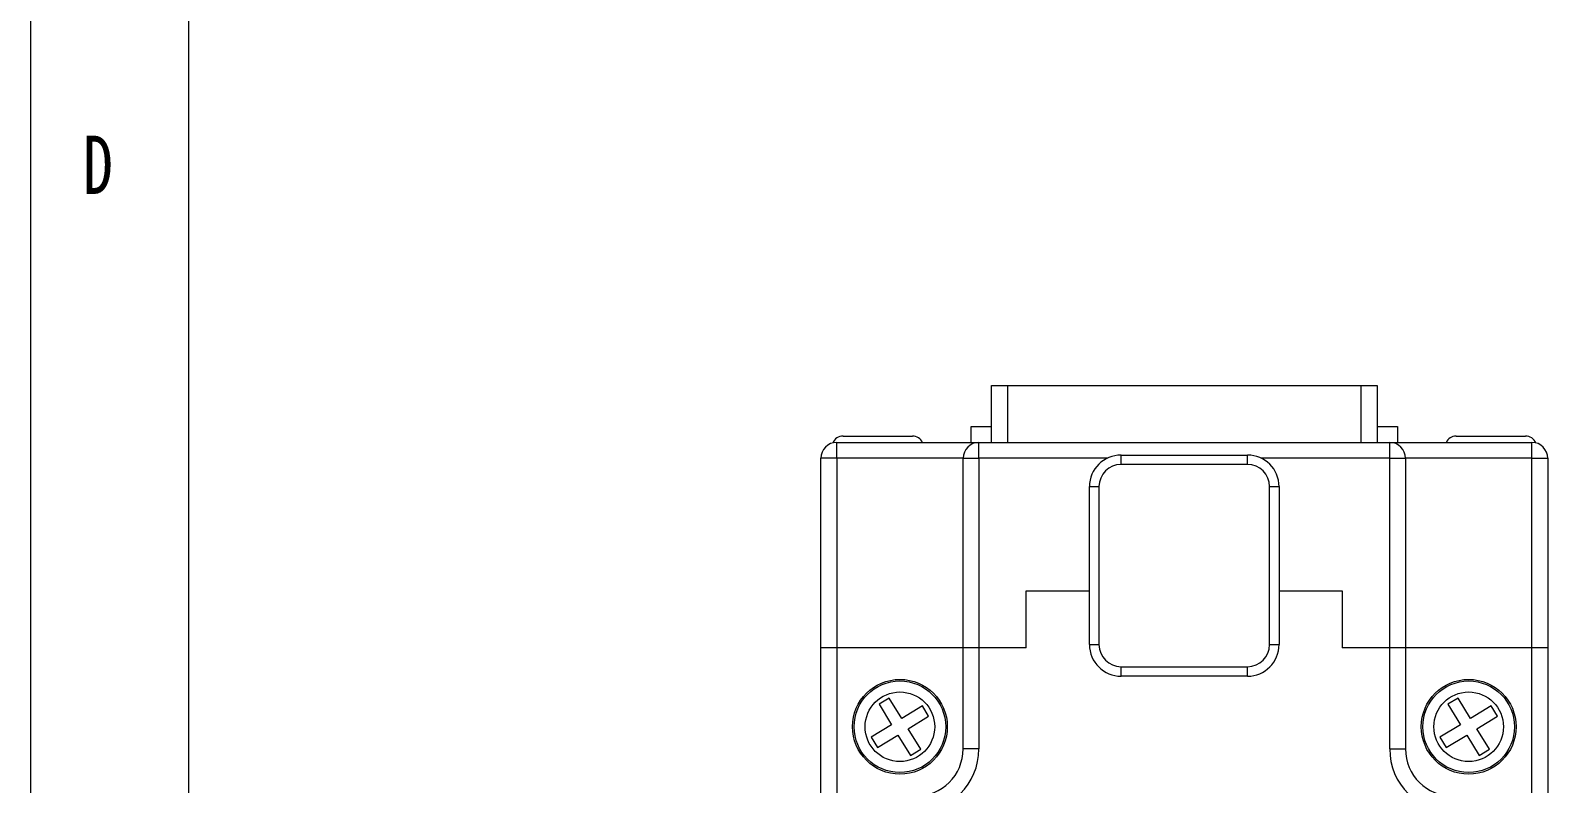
# Model space of a CAD drawing. Header units: millimetres. Extents: x 5 to 415, y -41 to 292.
# Drawn here: x 5 to 53.02, y 104.16 to 128 of the extents above; entities that cross this region are included whole.
import ezdxf

# ---------------------------------------------------------------- set-up
doc = ezdxf.new("R2010")
doc.units = ezdxf.units.MM
doc.styles.add('SLDTEXTSTYLE2', font='TXT', dxfattribs={"width": 0.75})

msp = doc.modelspace()

# ---------------------------------------------------------------- linework, layer by layer
at = {"color": 7, "linetype": 'Continuous', "lineweight": 18}
for p, q in [((5, 292), (5, 5)), ((10, 287), (10, 10)), ((35.42, 114.957), (35.42, 116.757)), ((35.42, 116.757), (35.92, 116.757)), ((35.92, 116.757), (35.92, 114.957)), ((35.92, 116.757), (47.12, 116.757)), ((47.12, 114.957), (47.12, 116.757)), ((47.12, 116.757), (47.62, 116.757)), ((47.62, 116.757), (47.62, 114.957)), ((34.77, 114.957), (34.77, 115.457)), ((34.77, 115.457), (35.42, 115.457)), ((47.62, 115.457), (48.27, 115.457)), ((48.27, 115.457), (48.27, 114.957)), ((30.52, 114.457), (30.52, 114.957)), ((30.52, 114.957), (35.02, 114.957)), ((30.719, 115.157), (32.92, 115.157)), ((35.02, 114.457), (35.02, 114.957)), ((35.02, 114.957), (48.02, 114.957)), ((48.02, 114.457), (48.02, 114.957)), ((48.02, 114.957), (52.52, 114.957)), ((50.119, 115.157), (52.32, 115.157)), ((52.52, 114.457), (52.52, 114.957)), ((30.52, 114.457), (30.02, 114.457)), ((30.02, 108.457), (30.02, 114.457)), ((30.52, 114.457), (30.52, 108.457)), ((34.52, 114.457), (30.52, 114.457)), ((34.52, 108.457), (34.52, 114.457)), ((34.52, 114.457), (35.02, 114.457)), ((35.02, 114.457), (35.02, 108.457)), ((39.52, 114.257), (39.52, 114.557)), ((39.52, 114.557), (43.52, 114.557)), ((43.52, 114.257), (43.52, 114.557)), ((48.02, 108.457), (48.02, 114.457)), ((48.02, 114.457), (48.52, 114.457)), ((48.52, 114.457), (48.52, 108.457)), ((52.52, 114.457), (48.52, 114.457)), ((52.52, 108.457), (52.52, 114.457)), ((52.52, 114.457), (53.02, 114.457)), ((53.02, 114.457), (53.02, 108.457)), ((43.52, 114.257), (39.52, 114.257)), ((38.52, 108.557), (38.52, 113.557)), ((38.52, 113.557), (38.82, 113.557)), ((38.82, 113.557), (38.82, 108.557)), ((44.22, 108.557), (44.22, 113.557)), ((44.22, 113.557), (44.52, 113.557)), ((44.52, 113.557), (44.52, 108.557)), ((36.52, 110.257), (38.52, 110.257)), ((36.52, 108.457), (36.52, 110.257)), ((44.52, 110.257), (46.52, 110.257)), ((46.52, 110.257), (46.52, 108.457)), ((38.52, 108.557), (38.82, 108.557)), ((44.22, 108.557), (44.52, 108.557)), ((30.52, 108.457), (30.02, 108.457)), ((30.02, 103.257), (30.02, 108.457)), ((34.52, 108.457), (30.52, 108.457)), ((30.52, 108.457), (30.52, 103.757)), ((35.02, 108.457), (34.52, 108.457)), ((34.52, 105.257), (34.52, 108.457)), ((36.52, 108.457), (35.02, 108.457)), ((35.02, 108.457), (35.02, 105.257)), ((48.02, 108.457), (46.52, 108.457)), ((48.52, 108.457), (48.02, 108.457)), ((48.02, 105.257), (48.02, 108.457)), ((52.52, 108.457), (48.52, 108.457)), ((48.52, 108.457), (48.52, 105.257)), ((53.02, 108.457), (52.52, 108.457)), ((52.52, 103.757), (52.52, 108.457)), ((53.02, 108.457), (53.02, 103.257)), ((39.52, 107.557), (39.52, 107.857)), ((39.52, 107.857), (43.52, 107.857)), ((43.52, 107.557), (43.52, 107.857)), ((43.52, 107.557), (39.52, 107.557)), ((32.185, 106.866), (31.861, 106.668)), ((31.861, 106.668), (32.258, 106.02)), ((32.582, 106.218), (32.185, 106.866)), ((33.23, 106.615), (32.582, 106.218)), ((33.429, 106.291), (33.23, 106.615)), ((50.185, 106.866), (49.861, 106.668)), ((49.861, 106.668), (50.258, 106.02)), ((50.582, 106.218), (50.185, 106.866)), ((51.23, 106.615), (50.582, 106.218)), ((51.429, 106.291), (51.23, 106.615)), ((32.781, 105.894), (33.429, 106.291)), ((50.781, 105.894), (51.429, 106.291)), ((32.258, 106.02), (31.61, 105.623)), ((31.809, 105.298), (32.457, 105.695)), ((32.457, 105.695), (32.854, 105.047)), ((33.178, 105.246), (32.781, 105.894)), ((50.258, 106.02), (49.61, 105.623)), ((49.809, 105.298), (50.457, 105.695)), ((50.457, 105.695), (50.854, 105.047)), ((51.178, 105.246), (50.781, 105.894)), ((31.61, 105.623), (31.809, 105.298)), ((32.854, 105.047), (33.178, 105.246)), ((35.02, 105.257), (34.52, 105.257)), ((48.02, 105.257), (48.52, 105.257)), ((49.61, 105.623), (49.809, 105.298)), ((50.854, 105.047), (51.178, 105.246))]:
    msp.add_line(p, q, dxfattribs=at)
at = {"color": 8, "linetype": 'Continuous', "lineweight": 18}
for p, q in [((39.084, 114.457), (35.02, 114.457)), ((48.02, 114.457), (43.955, 114.457))]:
    msp.add_line(p, q, dxfattribs=at)
at = {"color": 7, "linetype": 'Continuous', "lineweight": 18}
for centre, radius in [((32.52, 105.957), 1.5), ((32.52, 105.957), 1.449), ((50.52, 105.957), 1.5), ((50.52, 105.957), 1.449), ((32.52, 105.957), 1.101), ((50.52, 105.957), 1.101)]:
    msp.add_circle(centre, radius, dxfattribs=at)
for centre, radius, start, end in [((30.52, 114.457), 0.5, 90, 180), ((30.719, 114.807), 0.35, 90, 157.4076), ((32.92, 114.807), 0.35, 25.3769, 90), ((35.02, 114.457), 0.5, 90, 180), ((48.02, 114.457), 0.5, 0, 90), ((50.119, 114.807), 0.35, 90, 154.6231), ((52.32, 114.807), 0.35, 22.5924, 90), ((52.52, 114.457), 0.5, 0, 90), ((39.52, 113.557), 1, 90, 180), ((43.52, 113.557), 1, 0, 90), ((39.52, 113.557), 0.7, 90, 180), ((43.52, 113.557), 0.7, 0, 90), ((39.52, 108.557), 1, 180, 270), ((39.52, 108.557), 0.7, 180, 270), ((43.52, 108.557), 0.7, 270, 0), ((43.52, 108.557), 1, 270, 0), ((33.02, 105.257), 2, 270, 0), ((33.02, 105.257), 1.5, 270, 0), ((50.02, 105.257), 2, 180, 270), ((50.02, 105.257), 1.5, 180, 270)]:
    msp.add_arc(centre, radius, start, end, dxfattribs=at)

# ---------------------------------------------------------------- texts
at = {"color": 7, "linetype": 'Continuous', "lineweight": 0, "insert": (6.667, 124.668), "char_height": 1.852, "attachment_point": 1, "style": 'SLDTEXTSTYLE2'}
msp.add_mtext('D', dxfattribs=at)

doc.saveas('drawing.dxf')
